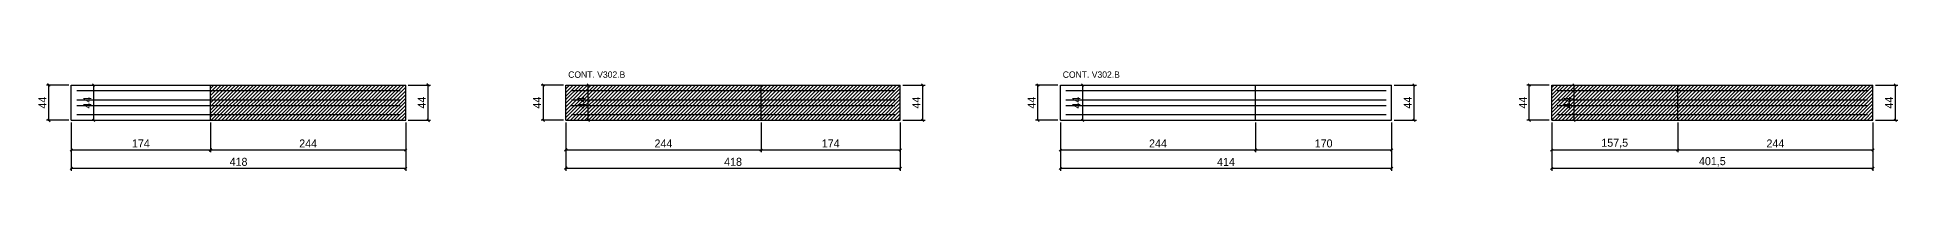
# Model space of a CAD drawing. Extents: x -9000 to 10970, y -257 to 1250.
# Drawn here: x 8645 to 10970, y -257 to -133 of the extents above; entities that cross this region are included whole.
import ezdxf

# ---------------------------------------------------------------- set-up
doc = ezdxf.new("R2010")
doc.units = 0
for name, color, linetype in [('COTA', 241, 'Continuous'), ('NOMENCLATURA', 7, 'Continuous'), ('Painéis', 200, 'Continuous'), ('Reaproveitamento', 251, 'Continuous'), ('SARR_2.2x7', 40, 'Continuous')]:
    doc.layers.add(name, color=color, linetype=linetype)
doc.dimstyles.new('PAINEL', dxfattribs={"dimtxt": 10, "dimasz": 3, "dimexe": 3, "dimexo": 3, "dimgap": 3, "dimtad": 1, "dimblk": 'OBLIQUE', "dimblk1": 'OBLIQUE', "dimcen": 2.5, "dimclrd": 4, "dimclre": 4, "dimclrt": 240, "dimazin": 3, "dimtfac": 1, "dimtmove": 0, "dimatfit": 3})

# ---------------------------------------------------------------- blocks, each defined once
blk = doc.blocks.new('_OBLIQUE')
at = {"color": 0, "linetype": 'BYBLOCK'}
blk.add_line((-0.5, -0.5), (0.5, 0.5), dxfattribs=at)

msp = doc.modelspace()

# ---------------------------------------------------------------- hatches: boundary and pattern name
at = {"layer": 'Reaproveitamento'}
h = msp.add_hatch(dxfattribs=at)
h.set_pattern_fill('ANSI31')
h.paths.add_polyline_path([(8861.9, -194), (9105.9, -194), (9105.9, -150.5), (8861.9, -150.5)])
h = msp.add_hatch(dxfattribs=at)
h.set_pattern_fill('ANSI31')
h.paths.add_polyline_path([(9305.9, -194), (9549.9, -194), (9549.9, -150.5), (9305.9, -150.5)])
h = msp.add_hatch(dxfattribs=at)
h.set_pattern_fill('ANSI31')
h.paths.add_polyline_path([(9549.9, -194), (9723.9, -194), (9723.9, -150.5), (9549.9, -150.5)])
h = msp.add_hatch(dxfattribs=at)
h.set_pattern_fill('ANSI31')
h.paths.add_polyline_path([(10537.9, -193.8), (10695.4, -193.8), (10695.4, -150), (10537.9, -150)])
h = msp.add_hatch(dxfattribs=at)
h.set_pattern_fill('ANSI31')
h.paths.add_polyline_path([(10695.4, -193.8), (10939.4, -193.8), (10939.4, -150), (10695.4, -150)])
h = msp.add_hatch(dxfattribs=at)
h.set_pattern_fill('ANSI31')
h.paths.add_polyline_path([(10695.4, -193.8), (10939.4, -193.8), (10939.4, -150), (10695.4, -150)])

# ---------------------------------------------------------------- linework, layer by layer
at = {"layer": 'Painéis'}
for p, q in [((8687.9, -150), (8861.9, -150)), ((8687.9, -194), (8687.9, -150)), ((8861.9, -194), (8861.9, -150)), ((8861.9, -194), (8861.9, -150)), ((8861.9, -150), (9105.9, -150)), ((8861.9, -194), (8861.9, -150)), ((9105.9, -194), (9105.9, -150)), ((9305.9, -150), (9549.9, -150)), ((9305.9, -194), (9305.9, -150)), ((9549.9, -194), (9549.9, -150)), ((9549.9, -194), (9549.9, -150)), ((9549.9, -150), (9723.9, -150)), ((9549.9, -194), (9549.9, -150)), ((9723.9, -194), (9723.9, -150)), ((9923.9, -150), (10167.9, -150)), ((9923.9, -194), (9923.9, -150)), ((10167.9, -194), (10167.9, -150)), ((10167.9, -194), (10167.9, -150)), ((10167.9, -150), (10337.9, -150)), ((10167.9, -194), (10167.9, -150)), ((10337.9, -194), (10337.9, -150)), ((10537.9, -150), (10695.4, -150)), ((10537.9, -194), (10537.9, -150)), ((10695.4, -194), (10695.4, -150)), ((10695.4, -194), (10695.4, -150)), ((10695.4, -150), (10939.4, -150)), ((10695.4, -194), (10695.4, -150)), ((10939.4, -194), (10939.4, -150)), ((8687.9, -194), (8861.9, -194)), ((8861.9, -194), (9105.9, -194)), ((9305.9, -194), (9549.9, -194)), ((9549.9, -194), (9723.9, -194)), ((9923.9, -194), (10167.9, -194)), ((10167.9, -194), (10337.9, -194)), ((10537.9, -194), (10695.4, -194)), ((10695.4, -194), (10939.4, -194))]:
    msp.add_line(p, q, dxfattribs=at)
at = {"layer": 'SARR_2.2x7'}
for points in [[(8694.9, -157), (8861.9, -157)], [(8694.9, -157), (8861.9, -157)], [(8861.9, -157), (9098.9, -157)], [(8861.9, -157), (9098.9, -157)], [(9312.9, -157), (9549.9, -157)], [(9312.9, -157), (9549.9, -157)], [(9549.9, -157), (9716.9, -157)], [(9549.9, -157), (9716.9, -157)], [(9930.9, -157), (10167.9, -157)], [(9930.9, -157), (10167.9, -157)], [(10167.9, -157), (10330.9, -157)], [(10167.9, -157), (10330.9, -157)], [(10544.9, -157), (10695.4, -157)], [(10544.9, -157), (10695.4, -157)], [(10695.4, -157), (10932.4, -157)], [(10695.4, -157), (10932.4, -157)], [(8694.9, -168.5), (8861.9, -168.5)], [(8694.9, -168.5), (8861.9, -168.5)], [(8694.9, -175.5), (8861.9, -175.5)], [(8694.9, -175.5), (8861.9, -175.5)], [(8861.9, -168.5), (9098.9, -168.5)], [(8861.9, -168.5), (9098.9, -168.5)], [(8861.9, -175.5), (9098.9, -175.5)], [(8861.9, -175.5), (9098.9, -175.5)], [(9312.9, -168.5), (9549.9, -168.5)], [(9312.9, -168.5), (9549.9, -168.5)], [(9312.9, -175.5), (9549.9, -175.5)], [(9312.9, -175.5), (9549.9, -175.5)], [(9549.9, -168.5), (9716.9, -168.5)], [(9549.9, -168.5), (9716.9, -168.5)], [(9549.9, -175.5), (9716.9, -175.5)], [(9549.9, -175.5), (9716.9, -175.5)], [(9930.9, -168.5), (10167.9, -168.5)], [(9930.9, -168.5), (10167.9, -168.5)], [(9930.9, -175.5), (10167.9, -175.5)], [(9930.9, -175.5), (10167.9, -175.5)], [(10167.9, -168.5), (10330.9, -168.5)], [(10167.9, -168.5), (10330.9, -168.5)], [(10167.9, -175.5), (10330.9, -175.5)], [(10167.9, -175.5), (10330.9, -175.5)], [(10544.9, -168.5), (10695.4, -168.5)], [(10544.9, -168.5), (10695.4, -168.5)], [(10544.9, -175.5), (10695.4, -175.5)], [(10544.9, -175.5), (10695.4, -175.5)], [(10695.4, -168.5), (10932.4, -168.5)], [(10695.4, -168.5), (10932.4, -168.5)], [(10695.4, -175.5), (10932.4, -175.5)], [(10695.4, -175.5), (10932.4, -175.5)], [(8694.9, -187), (8861.9, -187)], [(8694.9, -187), (8861.9, -187)], [(8861.9, -187), (9098.9, -187)], [(8861.9, -187), (9098.9, -187)], [(9312.9, -187), (9549.9, -187)], [(9312.9, -187), (9549.9, -187)], [(9549.9, -187), (9716.9, -187)], [(9549.9, -187), (9716.9, -187)], [(9930.9, -187), (10167.9, -187)], [(9930.9, -187), (10167.9, -187)], [(10167.9, -187), (10330.9, -187)], [(10167.9, -187), (10330.9, -187)], [(10544.9, -187), (10695.4, -187)], [(10544.9, -187), (10695.4, -187)], [(10695.4, -187), (10932.4, -187)], [(10695.4, -187), (10932.4, -187)]]:
    msp.add_lwpolyline(points, dxfattribs=at)

# ---------------------------------------------------------------- texts
at = {"layer": 'NOMENCLATURA'}
for p in [(9308.9, -141), (9926.9, -141)]:
    msp.add_text('CONT. V302.B', height=8, dxfattribs=at).set_placement(p)

# ---------------------------------------------------------------- dimensions: what is measured, and where the dimension line sits
at = {"layer": 'COTA'}
for base, p1, p2 in [((8659.9, -194), (8687.9, -194), (8687.9, -150)), ((8715.9, -194), (8687.9, -194), (8687.9, -150)), ((9133.9, -194), (9105.9, -194), (9105.9, -150)), ((9133.9, -194), (9105.9, -194), (9105.9, -150)), ((9277.9, -194), (9305.9, -194), (9305.9, -150)), ((9333.9, -194), (9305.9, -194), (9305.9, -150)), ((9751.9, -194), (9723.9, -194), (9723.9, -150)), ((9751.9, -194), (9723.9, -194), (9723.9, -150)), ((9895.9, -194), (9923.9, -194), (9923.9, -150)), ((9951.9, -194), (9923.9, -194), (9923.9, -150)), ((10365.9, -194), (10337.9, -194), (10337.9, -150)), ((10365.9, -194), (10337.9, -194), (10337.9, -150)), ((10509.9, -194), (10537.9, -194), (10537.9, -150)), ((10565.9, -194), (10537.9, -194), (10537.9, -150)), ((10967.4, -194), (10939.4, -194), (10939.4, -150)), ((10967.4, -194), (10939.4, -194), (10939.4, -150))]:
    msp.add_linear_dim(base=base, p1=p1, p2=p2, angle=90, dimstyle='PAINEL', dxfattribs=at).render()
for base, p1, p2 in [((8687.9, -231), (8687.9, -194), (8861.9, -194)), ((8687.9, -254), (8687.9, -194), (9105.9, -194)), ((8861.9, -231), (8861.9, -194), (9105.9, -194)), ((9305.9, -231), (9305.9, -194), (9549.9, -194)), ((9305.9, -254), (9305.9, -194), (9723.9, -194)), ((9549.9, -231), (9549.9, -194), (9723.9, -194)), ((9923.9, -231), (9923.9, -194), (10167.9, -194)), ((9923.9, -254), (9923.9, -194), (10337.9, -194)), ((10167.9, -231), (10167.9, -194), (10337.9, -194)), ((10537.9, -231), (10537.9, -194), (10695.4, -194)), ((10537.9, -254), (10537.9, -194), (10939.4, -194)), ((10695.4, -231), (10695.4, -194), (10939.4, -194))]:
    msp.add_linear_dim(base=base, p1=p1, p2=p2, dimstyle='PAINEL', dxfattribs=at).render()

doc.saveas('drawing.dxf')
